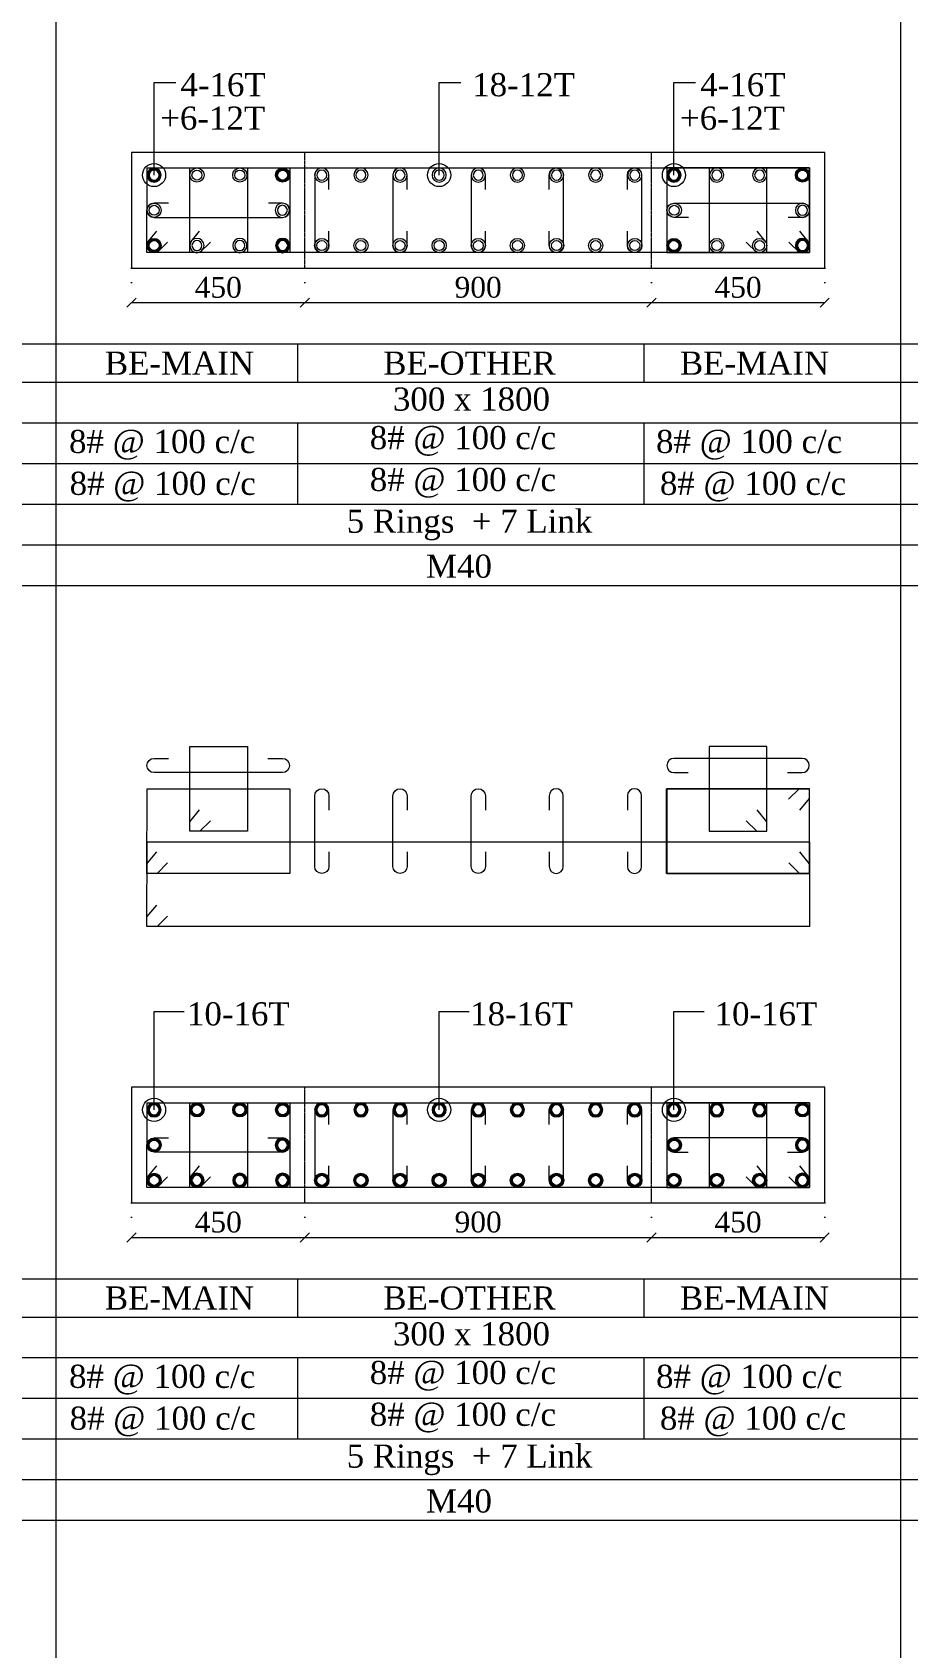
# Model space of a CAD drawing. Header units: millimetres. Extents: x 303 to 27724, y 300 to 68956.
# Drawn here: x 14502 to 16775, y 39488 to 43684 of the extents above; entities that cross this region are included whole.
import ezdxf

# ---------------------------------------------------------------- set-up
doc = ezdxf.new("R2010")
doc.units = ezdxf.units.MM
doc.linetypes.add('( Hidden )', pattern=[0.375, 0.25, -0.125])
doc.linetypes.add('DOT2', pattern=[0.125, 0, -0.125])
doc.layers.get('Defpoints').update_dxf_attribs({"lineweight": 0})
for name, color, linetype, lineweight in [('S-COL. STEEL DIA', 1, 'Continuous', 9), ('S-DIM FOOTING', 7, 'Continuous', 0), ('S-SECTION', 5, 'Continuous', 0), ('S-SECTION MARK', 7, 'Continuous', 0), ('S-SHEET', 7, 'Continuous', 0), ('S-STEEL', 1, 'Continuous', 9), ('S-STEEL-1', 1, 'Continuous', 0), ('S-STEEL-1 C.S.', 106, 'Continuous', 0), ('S-TEXT', 7, 'Continuous', 0)]:
    doc.layers.add(name, color=color, linetype=linetype, lineweight=lineweight)
doc.styles.add('AR', font='ARIALUNI.TTF', dxfattribs={"width": 0.8})
doc.styles.add('S-ROMANS', font='times.ttf')
doc.styles.add('TEXT', font='times.ttf')
doc.dimstyles.new('100', dxfattribs={"dimtxt": 180, "dimasz": 80, "dimexe": 0.18, "dimexo": 0.0625, "dimgap": 1, "dimtad": 1, "dimdec": 0, "dimzin": 0, "dimdsep": 46, "dimtxsty": 'AR', "dimblk": 'DOT', "dimcen": 0.09, "dimse1": 1, "dimse2": 1, "dimclrd": 50, "dimclrt": 256, "dimadec": 0, "dimazin": 0, "dimtfac": 1, "dimtdec": 0, "dimtix": 1, "dimtofl": 0, "dimtmove": 2, "dimatfit": 0, "dimfxl": 1, "dimtolj": 1, "dimtzin": 0, "dimlwd": -1, "dimarcsym": 0})
doc.dimstyles.new('SETU', dxfattribs={"dimtxt": 230, "dimasz": 0.2, "dimexe": 0.1, "dimexo": 0.1, "dimgap": 0.05, "dimtad": 1, "dimdec": 0, "dimzin": 0, "dimdsep": 46, "dimtxsty": 'TEXT', "dimblk": 'OBLIQUE', "dimcen": 0.09, "dimdle": 0.1, "dimclrd": 4, "dimclre": 256, "dimclrt": 256, "dimadec": 1, "dimazin": 0, "dimtfac": 1, "dimtdec": 0, "dimtix": 1, "dimtofl": 0, "dimtmove": 2, "dimatfit": 0, "dimfxl": 1, "dimtolj": 1, "dimtzin": 0, "dimlwd": -1, "dimlwe": -1, "dimarcsym": 1})

# ---------------------------------------------------------------- blocks, each defined once
blk = doc.blocks.new('*U4')
at = {"layer": 'S-COL. STEEL DIA'}
h = blk.add_hatch(color=256, dxfattribs=at)
h.dxf.hatch_style = 1
h.paths.add_polyline_path([(-18.5, 0, 1), (18.5, 0, 1)])
h.paths.add_polyline_path([(13, 0, -1), (-13, 0, -1)], flags=16)
at = {"layer": 'S-COL. STEEL DIA', "lineweight": 5}
for radius in [18.5, 13]:
    blk.add_circle((0, 0), radius, dxfattribs=at)
blk = doc.blocks.new('_Oblique')
at = {"color": 0, "linetype": 'ByBlock', "lineweight": -2}
blk.add_line((-0.5, -0.5), (0.5, 0.5), dxfattribs=at)
blk = doc.blocks.new('*D2136')
at = {"layer": 'Defpoints', "color": 0}
for p in [(14759.7, 40643.7), (15209.7, 40643.7), (15209.7, 40553.8)]:
    blk.add_point(p, dxfattribs=at)
at = {"layer": 'S-DIM FOOTING', "linetype": 'DOT2', "ltscale": 300}
for p, q in [((14759.7, 40643.6), (14759.7, 40553.7)), ((15209.7, 40643.6), (15209.7, 40553.7))]:
    blk.add_line(p, q, dxfattribs=at)
at = {"layer": 'S-DIM FOOTING', "ltscale": 300}
blk.add_line((14759.5, 40553.8), (15209.8, 40553.8), dxfattribs=at)
at = {"layer": 'S-DIM FOOTING', "linetype": 'ByBlock', "xscale": 24, "yscale": 24, "zscale": 24, "rotation": 180}
blk.add_blockref('_Oblique', (14759.7, 40553.8), dxfattribs=at)
at = {"layer": 'S-DIM FOOTING', "linetype": 'ByBlock', "xscale": 24, "yscale": 24, "zscale": 24}
blk.add_blockref('_Oblique', (15209.7, 40553.8), dxfattribs=at)
at = {"layer": 'S-DIM FOOTING', "insert": (14984.7, 40593.3), "char_height": 54, "attachment_point": 5, "style": 'TEXT'}
blk.add_mtext('\\A1;450', dxfattribs=at)
blk = doc.blocks.new('*D2137')
at = {"layer": 'Defpoints', "color": 0}
for p in [(15209.7, 40643.7), (16109.7, 40643.7), (16109.7, 40553.8)]:
    blk.add_point(p, dxfattribs=at)
at = {"layer": 'S-DIM FOOTING', "linetype": 'DOT2', "ltscale": 300}
for p, q in [((15209.7, 40643.6), (15209.7, 40553.7)), ((16109.7, 40643.6), (16109.7, 40553.7))]:
    blk.add_line(p, q, dxfattribs=at)
at = {"layer": 'S-DIM FOOTING', "ltscale": 300}
blk.add_line((15209.5, 40553.8), (16109.8, 40553.8), dxfattribs=at)
at = {"layer": 'S-DIM FOOTING', "linetype": 'ByBlock', "xscale": 24, "yscale": 24, "zscale": 24, "rotation": 180}
blk.add_blockref('_Oblique', (15209.7, 40553.8), dxfattribs=at)
at = {"layer": 'S-DIM FOOTING', "linetype": 'ByBlock', "xscale": 24, "yscale": 24, "zscale": 24}
blk.add_blockref('_Oblique', (16109.7, 40553.8), dxfattribs=at)
at = {"layer": 'S-DIM FOOTING', "insert": (15659.7, 40593.4), "char_height": 54, "attachment_point": 5, "style": 'TEXT'}
blk.add_mtext('\\A1;900', dxfattribs=at)
blk = doc.blocks.new('*D2138')
at = {"layer": 'Defpoints', "color": 0}
for p in [(16109.7, 40643.7), (16559.7, 40643.7), (16559.7, 40553.8)]:
    blk.add_point(p, dxfattribs=at)
at = {"layer": 'S-DIM FOOTING', "linetype": 'DOT2', "ltscale": 300}
for p, q in [((16109.7, 40643.6), (16109.7, 40553.7)), ((16559.7, 40643.6), (16559.7, 40553.7))]:
    blk.add_line(p, q, dxfattribs=at)
at = {"layer": 'S-DIM FOOTING', "ltscale": 300}
blk.add_line((16109.5, 40553.8), (16559.8, 40553.8), dxfattribs=at)
at = {"layer": 'S-DIM FOOTING', "linetype": 'ByBlock', "xscale": 24, "yscale": 24, "zscale": 24, "rotation": 180}
blk.add_blockref('_Oblique', (16109.7, 40553.8), dxfattribs=at)
at = {"layer": 'S-DIM FOOTING', "linetype": 'ByBlock', "xscale": 24, "yscale": 24, "zscale": 24}
blk.add_blockref('_Oblique', (16559.7, 40553.8), dxfattribs=at)
at = {"layer": 'S-DIM FOOTING', "insert": (16334.7, 40593.3), "char_height": 54, "attachment_point": 5, "style": 'TEXT'}
blk.add_mtext('\\A1;450', dxfattribs=at)
blk = doc.blocks.new('_Dot')
at = {"linetype": 'ByBlock', "lineweight": -2}
blk.add_line((-0.5, 0), (-1, 0), dxfattribs=at)
at = {"linetype": 'ByBlock', "const_width": 0.5}
blk.add_lwpolyline([(-0.25, 0, 1), (0.25, 0, 1)], format="xyb", close=True, dxfattribs=at)
blk = doc.blocks.new('*U6')
at = {"layer": 'S-COL. STEEL DIA', "lineweight": 5}
for radius in [18.5, 13, 13]:
    blk.add_circle((0, 0), radius, dxfattribs=at)
blk = doc.blocks.new('*D2139')
at = {"layer": 'Defpoints', "color": 0}
for p in [(14759.7, 43071.6), (15209.7, 43071.6), (15209.7, 42981.7)]:
    blk.add_point(p, dxfattribs=at)
at = {"layer": 'S-DIM FOOTING', "linetype": 'DOT2', "ltscale": 300}
for p, q in [((14759.7, 43071.5), (14759.7, 42981.6)), ((15209.7, 43071.5), (15209.7, 42981.6))]:
    blk.add_line(p, q, dxfattribs=at)
at = {"layer": 'S-DIM FOOTING', "ltscale": 300}
blk.add_line((14759.5, 42981.7), (15209.8, 42981.7), dxfattribs=at)
at = {"layer": 'S-DIM FOOTING', "linetype": 'ByBlock', "xscale": 24, "yscale": 24, "zscale": 24, "rotation": 180}
blk.add_blockref('_Oblique', (14759.7, 42981.7), dxfattribs=at)
at = {"layer": 'S-DIM FOOTING', "linetype": 'ByBlock', "xscale": 24, "yscale": 24, "zscale": 24}
blk.add_blockref('_Oblique', (15209.7, 42981.7), dxfattribs=at)
at = {"layer": 'S-DIM FOOTING', "insert": (14984.7, 43021.2), "char_height": 54, "attachment_point": 5, "style": 'TEXT'}
blk.add_mtext('\\A1;450', dxfattribs=at)
blk = doc.blocks.new('*D2140')
at = {"layer": 'Defpoints', "color": 0}
for p in [(15209.7, 43071.6), (16109.7, 43071.6), (16109.7, 42981.7)]:
    blk.add_point(p, dxfattribs=at)
at = {"layer": 'S-DIM FOOTING', "linetype": 'DOT2', "ltscale": 300}
for p, q in [((15209.7, 43071.5), (15209.7, 42981.6)), ((16109.7, 43071.5), (16109.7, 42981.6))]:
    blk.add_line(p, q, dxfattribs=at)
at = {"layer": 'S-DIM FOOTING', "ltscale": 300}
blk.add_line((15209.5, 42981.7), (16109.8, 42981.7), dxfattribs=at)
at = {"layer": 'S-DIM FOOTING', "linetype": 'ByBlock', "xscale": 24, "yscale": 24, "zscale": 24, "rotation": 180}
blk.add_blockref('_Oblique', (15209.7, 42981.7), dxfattribs=at)
at = {"layer": 'S-DIM FOOTING', "linetype": 'ByBlock', "xscale": 24, "yscale": 24, "zscale": 24}
blk.add_blockref('_Oblique', (16109.7, 42981.7), dxfattribs=at)
at = {"layer": 'S-DIM FOOTING', "insert": (15659.7, 43021.3), "char_height": 54, "attachment_point": 5, "style": 'TEXT'}
blk.add_mtext('\\A1;900', dxfattribs=at)
blk = doc.blocks.new('*D2141')
at = {"layer": 'Defpoints', "color": 0}
for p in [(16109.7, 43071.6), (16559.7, 43071.6), (16559.7, 42981.7)]:
    blk.add_point(p, dxfattribs=at)
at = {"layer": 'S-DIM FOOTING', "linetype": 'DOT2', "ltscale": 300}
for p, q in [((16109.7, 43071.5), (16109.7, 42981.6)), ((16559.7, 43071.5), (16559.7, 42981.6))]:
    blk.add_line(p, q, dxfattribs=at)
at = {"layer": 'S-DIM FOOTING', "ltscale": 300}
blk.add_line((16109.5, 42981.7), (16559.8, 42981.7), dxfattribs=at)
at = {"layer": 'S-DIM FOOTING', "linetype": 'ByBlock', "xscale": 24, "yscale": 24, "zscale": 24, "rotation": 180}
blk.add_blockref('_Oblique', (16109.7, 42981.7), dxfattribs=at)
at = {"layer": 'S-DIM FOOTING', "linetype": 'ByBlock', "xscale": 24, "yscale": 24, "zscale": 24}
blk.add_blockref('_Oblique', (16559.7, 42981.7), dxfattribs=at)
at = {"layer": 'S-DIM FOOTING', "insert": (16334.7, 43021.2), "char_height": 54, "attachment_point": 5, "style": 'TEXT'}
blk.add_mtext('\\A1;450', dxfattribs=at)

msp = doc.modelspace()

# ---------------------------------------------------------------- linework, layer by layer
at = {"layer": 'S-SECTION'}
for points, elevation in [([(16559.7, 43071.6), (16559.7, 43371.6), (14759.7, 43371.6), (14759.7, 43071.6)], 3.6), ([(16559.7, 40643.7), (16559.7, 40943.7), (14759.7, 40943.7), (14759.7, 40643.7)], 8)]:
    msp.add_lwpolyline(points, close=True, dxfattribs=dict(at, elevation=elevation))
at = {"layer": 'S-SHEET'}
for p, q in [((14562.7, 68956, 0.5), (14562.7, 299.8, 1)), ((16756.3, 68956, 1.3), (16756.3, 299.8, 1.9)), ((303, 42874.5, 7.3), (27724.1, 42874.5, 7.3)), ((15190.1, 42874.3, 2.9), (15190.1, 42774.8, 2.9)), ((16090.1, 42874.3, 2.9), (16090.1, 42774.8, 2.9)), ((303, 42775, -0.8), (27724.1, 42775, -0.8)), ((303, 42669.8, -0.8), (27724.1, 42669.8, -0.8)), ((303, 42669.8, -0.8), (27724.1, 42669.8, -0.8)), ((15190.1, 42669.6, 2.9), (15190.1, 42458.3, 2.9)), ((16090.1, 42669.6, 2.9), (16090.1, 42458.3, 2.9)), ((303, 42564, -0.8), (27724.1, 42564, -0.8)), ((303, 42458.4, -0.8), (27724.1, 42458.4, -0.8)), ((303, 42352.9, -0.8), (27724.1, 42352.9, -0.8)), ((303, 40446.5, 7.3), (27724.1, 40446.5, 7.3)), ((15190.1, 40446.3, 0.7), (15190.1, 40346.8, 0.7)), ((16090.1, 40446.3, 0.7), (16090.1, 40346.8, 0.7)), ((303, 40346.9, -0.7), (27724.1, 40346.9, -0.7)), ((303, 40241.7, -0.7), (27724.1, 40241.7, -0.7)), ((303, 40241.7, -0.7), (27724.1, 40241.7, -0.7)), ((15190.1, 40241.5, 0.7), (15190.1, 40030.2, 0.7)), ((16090.1, 40241.5, 0.7), (16090.1, 40030.2, 0.7)), ((303, 40135.9, -0.7), (27724.1, 40135.9, -0.7)), ((303, 40030.4, -0.7), (27724.1, 40030.4, -0.7)), ((303, 39924.9, -0.7), (27724.1, 39924.9, -0.7))]:
    msp.add_line(p, q, dxfattribs=at)
at = {"layer": 'S-SHEET', "color": 0}
for p, q in [((303, 42247.4, -0.8), (27724.1, 42247.4, -0.8)), ((303, 39819.4, -0.7), (27724.1, 39819.4, -0.7))]:
    msp.add_line(p, q, dxfattribs=at)
at = {"layer": 'S-STEEL', "color": 1}
for points, elevation in [([(14853.2, 43138.9), (14825.7, 43111.6), (14799.6, 43111.6), (14799.7, 43331.6), (16520.5, 43331.6), (16520.4, 43111.6), (14799.6, 43111.6), (14799.6, 43136.6), (14824.8, 43167.5)], 3.6), ([(16466.1, 41691.9), (16493.6, 41719.2), (16519.7, 41719.2), (16519.7, 41499.2), (16148.9, 41499.2), (16148.9, 41719.2), (16519.7, 41719.2), (16519.7, 41694.2), (16494.5, 41663.3)], 8), ([(14853.2, 41388.4), (14825.7, 41361.1), (14799.6, 41361.1), (14799.7, 41581.1), (16520.5, 41581.1), (16520.4, 41361.1), (14799.6, 41361.1), (14799.6, 41386.1), (14824.8, 41417)], 8), ([(14853.2, 40711), (14825.7, 40683.7), (14799.6, 40683.7), (14799.7, 40903.7), (16520.5, 40903.7), (16520.4, 40683.7), (14799.6, 40683.7), (14799.6, 40708.7), (14824.8, 40739.6)], 8)]:
    msp.add_lwpolyline(points, dxfattribs=dict(at, elevation=elevation))
at = {"layer": 'S-STEEL', "color": 3}
for points, elevation in [([(15272.1, 43275.4), (15272.1, 43313.1, 1), (15235.2, 43313.1), (15235.2, 43130, 1), (15272.1, 43130), (15272.1, 43167.3)], 3.6), ([(15475.3, 43275.4), (15475.3, 43313.1, 1), (15438.4, 43313.1), (15438.4, 43130, 1), (15475.3, 43130), (15475.3, 43167.3)], 3.6), ([(15678.5, 43275.4), (15678.5, 43313.1, 1), (15641.6, 43313.1), (15641.6, 43130, 1), (15678.5, 43130), (15678.5, 43167.3)], 3.6), ([(15844, 43275.4), (15844, 43313.1, -1), (15880.9, 43313.1), (15880.9, 43130, -1), (15844, 43130), (15844, 43167.3)], 3.6), ([(16047.3, 43275.4), (16047.3, 43313.1, -1), (16084.2, 43313.1), (16084.2, 43130, -1), (16047.3, 43130), (16047.3, 43167.3)], 3.6), ([(14855.8, 43240), (14818.1, 43240, 1), (14818.1, 43203.1), (15152, 43203.1, 1), (15152, 43240), (15114.8, 43240)], 3.6), ([(16205.8, 43203.1), (16168.1, 43203.1, -1), (16168.1, 43240), (16502, 43240, -1), (16502, 43203.1), (16464.8, 43203.1)], 3.6), ([(15113.5, 41798), (15151.2, 41798, -1), (15151.2, 41761.1), (14818.1, 41761.1, -1), (14818.1, 41798), (14855.3, 41798)], 8), ([(16463.5, 41761.1), (16501.2, 41761.1, 1), (16501.2, 41798), (16168.1, 41798, 1), (16168.1, 41761.1), (16205.3, 41761.1)], 8), ([(15272.1, 41555.3), (15272.1, 41517.6, -1), (15235.2, 41517.6), (15235.2, 41700.7, -1), (15272.1, 41700.7), (15272.1, 41663.4)], 8), ([(15475.3, 41555.3), (15475.3, 41517.6, -1), (15438.4, 41517.6), (15438.4, 41700.7, -1), (15475.3, 41700.7), (15475.3, 41663.4)], 8), ([(15678.5, 41555.3), (15678.5, 41517.6, -1), (15641.6, 41517.6), (15641.6, 41700.7, -1), (15678.5, 41700.7), (15678.5, 41663.4)], 8), ([(15844, 41555.3), (15844, 41517.6, 1), (15880.9, 41517.6), (15880.9, 41700.7, 1), (15844, 41700.7), (15844, 41663.4)], 8), ([(16047.3, 41555.3), (16047.3, 41517.6, 1), (16084.2, 41517.6), (16084.2, 41700.7, 1), (16047.3, 41700.7), (16047.3, 41663.4)], 8), ([(15272.1, 40847.5), (15272.1, 40885.2, 1), (15235.2, 40885.2), (15235.2, 40702.1, 1), (15272.1, 40702.1), (15272.1, 40739.4)], 8), ([(15475.3, 40847.5), (15475.3, 40885.2, 1), (15438.4, 40885.2), (15438.4, 40702.1, 1), (15475.3, 40702.1), (15475.3, 40739.4)], 8), ([(15678.5, 40847.5), (15678.5, 40885.2, 1), (15641.6, 40885.2), (15641.6, 40702.1, 1), (15678.5, 40702.1), (15678.5, 40739.4)], 8), ([(15844, 40847.5), (15844, 40885.2, -1), (15880.9, 40885.2), (15880.9, 40702.1, -1), (15844, 40702.1), (15844, 40739.4)], 8), ([(16047.3, 40847.5), (16047.3, 40885.2, -1), (16084.2, 40885.2), (16084.2, 40702.1, -1), (16047.3, 40702.1), (16047.3, 40739.4)], 8), ([(15113.5, 40812.1), (15151.2, 40812.1, -1), (15151.2, 40775.2), (14818.1, 40775.2, -1), (14818.1, 40812.1), (14855.3, 40812.1)], 8), ([(16463.5, 40775.2), (16501.2, 40775.2, 1), (16501.2, 40812.1), (16168.1, 40812.1, 1), (16168.1, 40775.2), (16205.3, 40775.2)], 8)]:
    msp.add_lwpolyline(points, format="xyb", dxfattribs=dict(at, elevation=elevation))
at = {"layer": 'S-STEEL-1', "color": 6}
for points, elevation in [([(14853.2, 43138.9), (14825.7, 43111.6), (14799.6, 43111.6), (14799.7, 43331.6), (15170.5, 43331.6), (15170.4, 43111.6), (14799.6, 43111.6), (14799.6, 43136.6), (14824.8, 43167.5)], 3.6), ([(16466.9, 43138.9), (16494.4, 43111.6), (16520.5, 43111.6), (16520.5, 43331.6), (16149.7, 43331.6), (16149.7, 43111.6), (16520.5, 43111.6), (16520.5, 43136.6), (16495.3, 43167.5)], 3.6), ([(14853.2, 41526.5), (14825.7, 41499.2), (14799.6, 41499.2), (14799.7, 41719.2), (15170.5, 41719.2), (15170.4, 41499.2), (14799.6, 41499.2), (14799.6, 41524.2), (14824.8, 41555.1)], 8), ([(16466.9, 41526.5), (16494.4, 41499.2), (16520.5, 41499.2), (16520.5, 41719.2), (16149.7, 41719.2), (16149.7, 41499.2), (16520.5, 41499.2), (16520.5, 41524.2), (16495.3, 41555.1)], 8), ([(14853.2, 40711), (14825.7, 40683.7), (14799.6, 40683.7), (14799.7, 40903.7), (15170.5, 40903.7), (15170.4, 40683.7), (14799.6, 40683.7), (14799.6, 40708.7), (14824.8, 40739.6)], 8), ([(16466.9, 40711), (16494.4, 40683.7), (16520.5, 40683.7), (16520.5, 40903.7), (16149.7, 40903.7), (16149.7, 40683.7), (16520.5, 40683.7), (16520.5, 40708.7), (16495.3, 40739.6)], 8)]:
    msp.add_lwpolyline(points, dxfattribs=dict(at, elevation=elevation))
at = {"layer": 'S-STEEL-1', "color": 41}
for points, elevation in [([(14964.5, 43138.9), (14937, 43111.6), (14910.9, 43111.6), (14910.9, 43331.6), (15060.4, 43331.6), (15060.4, 43111.6), (14910.9, 43111.6), (14910.9, 43136.6), (14936.1, 43167.5)], 3.6), ([(16355.6, 43138.9), (16383.1, 43111.6), (16409.2, 43111.6), (16409.2, 43331.6), (16259.7, 43331.6), (16259.7, 43111.6), (16409.2, 43111.6), (16409.2, 43136.6), (16384, 43167.5)], 3.6), ([(14964.5, 41635.9), (14937, 41608.6), (14910.9, 41608.6), (14910.9, 41828.6), (15060.4, 41828.6), (15060.4, 41608.6), (14910.9, 41608.6), (14910.9, 41633.6), (14936.1, 41664.5)], 8), ([(16355.6, 41635.9), (16383.1, 41608.6), (16409.2, 41608.6), (16409.2, 41828.6), (16259.7, 41828.6), (16259.7, 41608.6), (16409.2, 41608.6), (16409.2, 41633.6), (16384, 41664.5)], 8), ([(14964.5, 40711), (14937, 40683.7), (14910.9, 40683.7), (14910.9, 40903.7), (15060.4, 40903.7), (15060.4, 40683.7), (14910.9, 40683.7), (14910.9, 40708.7), (14936.1, 40739.6)], 8), ([(16355.6, 40711), (16383.1, 40683.7), (16409.2, 40683.7), (16409.2, 40903.7), (16259.7, 40903.7), (16259.7, 40683.7), (16409.2, 40683.7), (16409.2, 40708.7), (16384, 40739.6)], 8)]:
    msp.add_lwpolyline(points, dxfattribs=dict(at, elevation=elevation))
at = {"layer": 'S-STEEL-1 C.S.', "color": 8, "linetype": '( Hidden )'}
for p, q in [((15209.7, 43071.6, 3.6), (15209.7, 43371.6, 3.6)), ((16109.7, 43071.6, 3.6), (16109.7, 43371.6, 3.6)), ((15209.7, 40643.7, 8), (15209.7, 40943.7, 8)), ((16109.7, 40643.7, 8), (16109.7, 40943.7, 8))]:
    msp.add_line(p, q, dxfattribs=at)

# ---------------------------------------------------------------- block references
at = {"layer": 'S-COL. STEEL DIA', "xscale": -1, "rotation": 180}
for name, p in [('*U4', (14818.1, 43313.1, 3.6)), ('*U6', (15253.6, 43313.1, 3.6)), ('*U6', (15355.2, 43313.1, 3.6)), ('*U6', (15456.8, 43313.1, 3.6)), ('*U6', (15558.4, 43313.1, 3.6)), ('*U6', (15660.1, 43313.1, 3.6)), ('*U6', (15761.7, 43313.1, 3.6)), ('*U6', (15863.3, 43313.1, 3.6)), ('*U6', (15964.9, 43313.1, 3.6)), ('*U6', (16066.5, 43313.1, 3.6)), ('*U4', (16168.1, 43313.1, 3.6)), ('*U6', (16279.4, 43313.1, 3.6)), ('*U6', (16390.7, 43313.1, 3.6)), ('*U4', (14818.1, 40885.2, 8)), ('*U4', (15253.6, 40885.2, 8)), ('*U4', (15355.2, 40885.2, 8)), ('*U4', (15456.8, 40885.2, 8)), ('*U4', (15558.4, 40885.2, 8)), ('*U4', (15660.1, 40885.2, 8)), ('*U4', (15761.7, 40885.2, 8)), ('*U4', (15863.3, 40885.2, 8)), ('*U4', (15964.9, 40885.2, 8)), ('*U4', (16066.5, 40885.2, 8)), ('*U4', (16168.1, 40885.2, 8)), ('*U4', (16279.4, 40885.2, 8)), ('*U4', (16390.7, 40885.2, 8))]:
    msp.add_blockref(name, p, dxfattribs=at)
at = {"layer": 'S-COL. STEEL DIA', "rotation": 180}
for name, p in [('*U6', (14929.4, 43313.1, 3.6)), ('*U6', (15040.7, 43313.1, 3.6)), ('*U4', (15152, 43313.1, 3.6)), ('*U4', (16502, 43313.1, 3.6)), ('*U4', (14929.4, 40885.2, 8)), ('*U4', (15040.7, 40885.2, 8)), ('*U4', (15152, 40885.2, 8)), ('*U4', (16502, 40885.2, 8))]:
    msp.add_blockref(name, p, dxfattribs=at)
at = {"layer": 'S-COL. STEEL DIA'}
for name, p in [('*U6', (14818.1, 43221.6, 3.6)), ('*U6', (16168.9, 43221.6, 3.6)), ('*U4', (14818.1, 43130, 3.6)), ('*U6', (15253.6, 43130, 3.6)), ('*U6', (15355.2, 43130, 3.6)), ('*U6', (15456.8, 43130, 3.6)), ('*U6', (15558.4, 43130, 3.6)), ('*U6', (15660.1, 43130, 3.6)), ('*U6', (15761.7, 43130, 3.6)), ('*U6', (15863.3, 43130, 3.6)), ('*U6', (15964.9, 43130, 3.6)), ('*U6', (16066.5, 43130, 3.6)), ('*U4', (16168.1, 43130, 3.6)), ('*U6', (16279.4, 43130, 3.6)), ('*U6', (16390.7, 43130, 3.6)), ('*U4', (14818.1, 40793.7, 8)), ('*U4', (16168.9, 40793.7, 8)), ('*U4', (14818.1, 40702.1, 8)), ('*U4', (15253.6, 40702.1, 8)), ('*U4', (15355.2, 40702.1, 8)), ('*U4', (15456.8, 40702.1, 8)), ('*U4', (15558.4, 40702.1, 8)), ('*U4', (15660.1, 40702.1, 8)), ('*U4', (15761.7, 40702.1, 8)), ('*U4', (15863.3, 40702.1, 8)), ('*U4', (15964.9, 40702.1, 8)), ('*U4', (16066.5, 40702.1, 8)), ('*U4', (16168.1, 40702.1, 8)), ('*U4', (16279.4, 40702.1, 8)), ('*U4', (16390.7, 40702.1, 8))]:
    msp.add_blockref(name, p, dxfattribs=at)
at = {"layer": 'S-COL. STEEL DIA', "xscale": -1}
for name, p in [('*U6', (15151.2, 43221.6, 3.6)), ('*U6', (16502, 43221.6, 3.6)), ('*U6', (14929.4, 43130, 3.6)), ('*U6', (15040.7, 43130, 3.6)), ('*U4', (15152, 43130, 3.6)), ('*U4', (16502, 43130, 3.6)), ('*U4', (15151.2, 40793.7, 8)), ('*U4', (16502, 40793.7, 8)), ('*U4', (14929.4, 40702.1, 8)), ('*U4', (15040.7, 40702.1, 8)), ('*U4', (15152, 40702.1, 8)), ('*U4', (16502, 40702.1, 8))]:
    msp.add_blockref(name, p, dxfattribs=at)

# ---------------------------------------------------------------- texts
at = {"layer": 'S-TEXT', "color": 7, "style": 'TEXT'}
for s, p in [('4-16T', (14886.5, 43517.8, 3.6)), ('18-12T', (15644.3, 43517.8, 3.6)), ('4-16T', (16236.5, 43517.8, 3.6)), ('+6-12T', (14834.1, 43431, 3.6)), ('+6-12T', (16184.1, 43431, 3.6)), ('10-16T', (14903.5, 41104.5, 8)), ('18-16T', (15638.9, 41104.5, 8)), ('10-16T', (16273.8, 41104.5, 8))]:
    msp.add_text(s, height=60, dxfattribs=at).set_placement(p)
at = {"layer": 'S-TEXT', "style": 'S-ROMANS'}
for s, p in [('BE-MAIN ', (14690.2, 42794.6, 2.9)), ('BE-OTHER', (15413.2, 42794.6, 2.9)), ('BE-MAIN ', (16183.7, 42794.6, 2.9)), ('300 x 1800', (15438.4, 42701.3, 2.9)), ('8# @ 100 c/c', (14597.2, 42591.1, 2.9)), ('8# @ 100 c/c', (15378.2, 42601.1, 2.9)), ('8# @ 100 c/c', (16121.7, 42591.1, 2.9)), ('8# @ 100 c/c', (15378.2, 42492.4, 2.9)), ('8# @ 100 c/c', (14598.7, 42482.4, 2.9)), ('8# @ 100 c/c', (16131.7, 42482.4, 2.9)), ('5 Rings  + 7 Link', (15318.4, 42384, 2.9)), ('M40', (15524.3, 42267.2, 2.9)), ('BE-MAIN ', (14690.2, 40366.5, 0.7)), ('BE-OTHER', (15413.2, 40366.5, 0.7)), ('BE-MAIN ', (16183.7, 40366.5, 0.7)), ('300 x 1800', (15438.4, 40273.3, 0.7)), ('8# @ 100 c/c', (14597.2, 40163, 0.7)), ('8# @ 100 c/c', (15378.2, 40173, 0.7)), ('8# @ 100 c/c', (16121.7, 40163, 0.7)), ('8# @ 100 c/c', (14598.7, 40054.4, 0.7)), ('8# @ 100 c/c', (15378.2, 40064.4, 0.7)), ('8# @ 100 c/c', (16131.7, 40054.4, 0.7)), ('5 Rings  + 7 Link', (15318.4, 39955.9, 0.7)), ('M40', (15524.3, 39839.2, 0.7))]:
    msp.add_text(s, height=60, dxfattribs=at).set_placement(p)

# ---------------------------------------------------------------- dimensions: what is measured, and where the dimension line sits
at = {"layer": 'S-DIM FOOTING', "ltscale": 300}
for base, p1, p2, picture, middle in [((15209.7, 42981.7, 3.3), (14759.7, 43071.6, 3.6), (15209.7, 43071.6, 3.6), '*D2139', (14984.7, 43021.2, 3.3)), ((16109.7, 42981.7, 3.3), (15209.7, 43071.6, 3.6), (16109.7, 43071.6, 3.6), '*D2140', (15659.7, 43021.3, 3.3)), ((16559.7, 42981.7, 3.3), (16109.7, 43071.6, 3.6), (16559.7, 43071.6, 3.6), '*D2141', (16334.7, 43021.2, 3.3)), ((15209.7, 40553.8, 7.7), (14759.7, 40643.7, 8), (15209.7, 40643.7, 8), '*D2136', (14984.7, 40593.3, 7.7)), ((16109.7, 40553.8, 7.7), (15209.7, 40643.7, 8), (16109.7, 40643.7, 8), '*D2137', (15659.7, 40593.4, 7.7)), ((16559.7, 40553.8, 7.7), (16109.7, 40643.7, 8), (16559.7, 40643.7, 8), '*D2138', (16334.7, 40593.3, 7.7))]:
    dim = msp.add_linear_dim(base=base, p1=p1, p2=p2, angle=180, dimstyle='SETU', override={"dimscale": 1.2, "dimtxt": 45, "dimasz": 20, "dimgap": 10, "dimblk1": 'Oblique', "dimblk2": 'Oblique', "dimsah": 1, "dimclrd": 256, "dimarcsym": 1}, dxfattribs=at)
    dim.commit()
    dim.dimension.update_dxf_attribs({"geometry": picture, "text_midpoint": middle})

# ---------------------------------------------------------------- leaders
at = {"layer": 'S-SECTION MARK'}
for points in [[(14818.1, 43313.1, 3.6), (14818.1, 43553.7, 3.6), (14874.5, 43553.7, 3.6)], [(15558.4, 43313.1, 3.6), (15558.4, 43553.7, 3.6), (15614.9, 43553.7, 3.6)], [(16168.1, 43313.1, 3.6), (16168.1, 43553.7, 3.6), (16224.5, 43553.7, 3.6)], [(14818.1, 40885.2, 8), (14818.1, 41140.4, 8), (14896.4, 41140.4, 8)], [(15558.4, 40885.2, 8), (15558.4, 41140.4, 8), (15636.7, 41140.4, 8)], [(16168.1, 40885.2, 8), (16168.1, 41140.4, 8), (16246.4, 41140.4, 8)]]:
    msp.add_leader(points, dimstyle='100', override={"dimasz": 60, "dimtad": 0, "dimclrd": 256, "dimldrblk": 'DotBlank', "dimfxl": 50, "dimfxlon": 1, "dimarcsym": 1}, dxfattribs=at)

doc.saveas('drawing.dxf')
